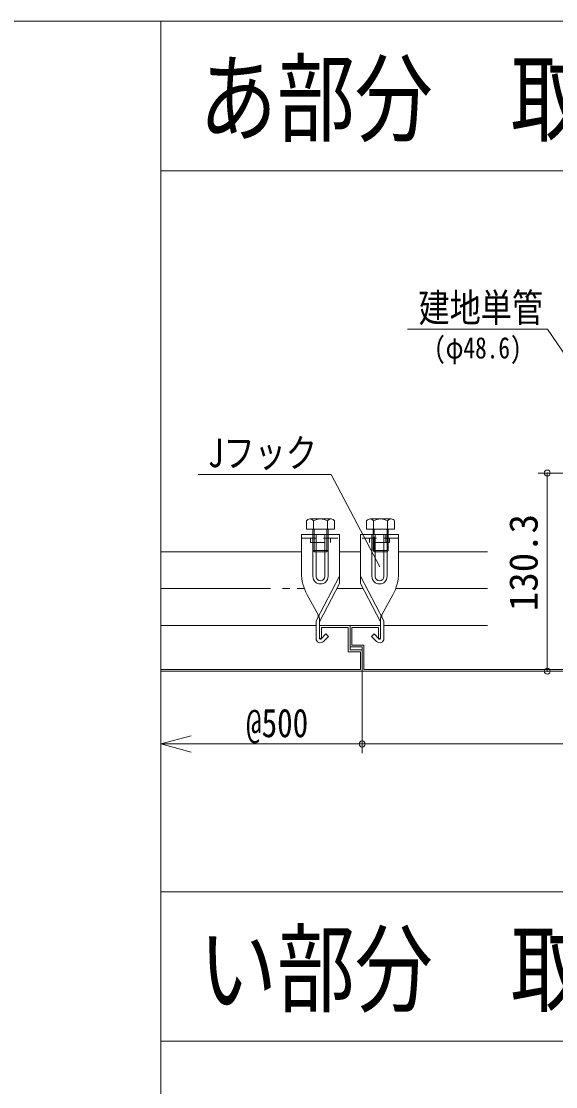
# Model space of a CAD drawing. Units: millimetres, scale not verified. Extents: x -10062 to 10062, y -6938 to 6938.
# Drawn here: x -1978 to -221, y 3434 to 6938 of the extents above; entities that cross this region are included whole.
import ezdxf
from ezdxf.enums import TextEntityAlignment as Align

# ---------------------------------------------------------------- set-up
doc = ezdxf.new("R2010")
doc.units = ezdxf.units.MM
doc.header["$LTSCALE"] = 40
doc.header["$PDMODE"] = 32
doc.header["$PDSIZE"] = 20
doc.linetypes.add('DASHED1', pattern=[1.8, 1.2, -0.6])
doc.linetypes.add('DOUBLE_CHAIN2', pattern=[12.8, 9, -1, 0.6, -0.6, 0.6, -1])
for name, color, linetype, lineweight in [('0-0_(2m)標準ｱﾄﾞﾌﾗッﾄ', 7, 'Continuous', 9), ('0-1_0', 4, 'Continuous', 9), ('1-2_KANAGU', 2, 'Continuous', 9), ('1-3_MAIN', 7, 'Continuous', 9), ('1-8_仮囲い', 7, 'Continuous', 9), ('1-9_図面枠', 7, 'Continuous', 9)]:
    doc.layers.add(name, color=color, linetype=linetype, lineweight=lineweight)
doc.styles.add('ＭＳ ゴシック', font='')
doc.styles.get('ＭＳ ゴシック').set_extended_font_data('MS Gothic')

msp = doc.modelspace()

# ---------------------------------------------------------------- linework, layer by layer
at = {"layer": '0-0_(2m)標準ｱﾄﾞﾌﾗッﾄ'}
for p, q in [((-897.18, 4950.22), (-997.18, 4950.22)), ((-997.18, 4907.72), (-997.18, 4950.22)), ((-991.18, 4907.72), (-991.18, 4944.22)), ((-897.18, 4870.22), (-897.18, 4950.22)), ((-991.18, 4907.72), (-997.18, 4907.72)), ((-863.18, 4806.22), (-1518.72, 4806.22)), ((-857.18, 4800.22), (-1518.72, 4800.22))]:
    msp.add_line(p, q, dxfattribs=at)
for points in [[(-863.18, 4806.22), (-863.18, 4864.22), (-903.18, 4864.22), (-903.18, 4944.22), (-991.18, 4944.22)], [(-857.18, 4800.22), (-857.18, 4870.22), (-897.18, 4870.22)]]:
    msp.add_lwpolyline(points, dxfattribs=at)
at = {"layer": '0-1_0', "lineweight": 5}
for p, q in [((-1518.72, 6446.22), (1013.74, 6446.22)), ((10.35, 5451.64), (-279.02, 5451.64)), ((-249.02, 4800.22), (-249.02, 5451.64)), ((-249.02, 5351.64), (-249.02, 4900.22)), ((-857.18, 4800.22), (-857.18, 4560.79)), ((-857.18, 4800.22), (-857.18, 4530.79)), ((30.35, 4800.22), (-279.02, 4800.22)), ((-1518.72, 4560.79), (-1418.72, 4560.79)), ((-757.18, 4560.79), (1542.82, 4560.79)), ((-1518.72, 4074.83), (2232.21, 4074.83))]:
    msp.add_line(p, q, dxfattribs=at)
at = {"layer": '0-1_0', "color": 2}
for p, q in [((-1056.68, 5249.66), (-931.68, 5249.66)), ((-1056.68, 5123.65), (-1056.68, 5249.66)), ((-1019.18, 5111.94), (-1019.18, 5249.66)), ((-1008.82, 5111.94), (-1008.82, 5249.66)), ((-979.53, 5111.94), (-979.53, 5249.66)), ((-969.18, 5111.94), (-969.18, 5249.66)), ((-931.68, 5088.28), (-931.68, 5249.66)), ((-737.64, 5249.66), (-862.64, 5249.66)), ((-862.64, 5088.28), (-862.64, 5249.66)), ((-825.14, 5111.94), (-825.14, 5249.66)), ((-814.79, 5111.94), (-814.79, 5249.66)), ((-785.5, 5111.94), (-785.5, 5249.66)), ((-775.14, 5111.94), (-775.14, 5249.66)), ((-737.64, 5123.65), (-737.64, 5249.66)), ((-1007.38, 4967.62), (-931.68, 5113.21)), ((-997.18, 4962.32), (-931.68, 5088.28)), ((-786.94, 4967.62), (-862.64, 5113.21)), ((-797.14, 4962.32), (-862.64, 5088.28)), ((-1002.83, 4987.21), (-1038.11, 5051.36)), ((-791.49, 4987.21), (-756.21, 5051.36)), ((-1008.68, 4907.74), (-1008.68, 4962.31)), ((-997.18, 4907.74), (-997.18, 4962.31)), ((-797.14, 4907.74), (-797.14, 4962.31)), ((-785.64, 4907.74), (-785.64, 4962.31)), ((-984.78, 4897.84), (-968.01, 4914.61)), ((-809.54, 4897.84), (-826.31, 4914.61))]:
    msp.add_line(p, q, dxfattribs=at)
at = {"layer": '0-1_0', "color": 2, "linetype": 'DASHED1'}
for p, q in [((-1056.68, 5238.16), (-931.68, 5238.16)), ((-1026.93, 5223.16), (-1026.93, 5235.66)), ((-1026.93, 5223.16), (-961.43, 5223.16)), ((-1015.43, 5223.16), (-1015.43, 5249.66)), ((-972.93, 5223.16), (-972.93, 5249.66)), ((-961.43, 5223.16), (-961.43, 5235.66)), ((-737.64, 5238.16), (-862.64, 5238.16)), ((-832.89, 5223.16), (-832.89, 5235.66)), ((-767.39, 5223.16), (-832.89, 5223.16)), ((-821.39, 5223.16), (-821.39, 5249.66)), ((-778.89, 5223.16), (-778.89, 5249.66)), ((-767.39, 5223.16), (-767.39, 5235.66)), ((-1002.13, 4985.94), (-1002.83, 4987.21)), ((-792.19, 4985.94), (-791.49, 4987.21)), ((-997.18, 4962.31), (-997.18, 4966.66)), ((-797.14, 4962.31), (-797.14, 4966.66))]:
    msp.add_line(p, q, dxfattribs=at)
at = {"layer": '0-1_0', "linetype": 'DOUBLE_CHAIN2', "lineweight": 5}
for p, q in [((-1518.72, 5071.72), (-1047.4, 5071.72)), ((-940.29, 5071.72), (-854.03, 5071.72)), ((-746.92, 5071.72), (-445.49, 5071.72)), ((-785.64, 4950.22), (-445.49, 4950.22))]:
    msp.add_line(p, q, dxfattribs=at)
at = {"layer": '0-1_0', "lineweight": 5}
for points in [[(2232.21, 6937.5), (2232.21, 1344.05), (-1518.72, 1344.05), (-1518.72, 6446.22)], [(-708.35, 5925.01), (-248.15, 5925.01), (44.58, 5495.86)], [(-1396.14, 5447.38), (-959.48, 5447.38), (-798.96, 5143.75)], [(-1418.72, 4534), (-1518.72, 4560.79), (-1418.72, 4587.59)], [(1642.82, 4560.79), (-857.18, 4560.79), (-1418.72, 4560.79)], [(-1518.72, 3583.55), (1013.74, 3583.55), (1013.74, 4074.83)]]:
    msp.add_lwpolyline(points, dxfattribs=at)
at = {"layer": '0-1_0', "color": 2}
for points in [[(-992.91, 4905.98), (-976.14, 4922.74), (-968.01, 4914.61)], [(-801.41, 4905.98), (-818.18, 4922.74), (-826.31, 4914.61)]]:
    msp.add_lwpolyline(points, dxfattribs=at)
at = {"layer": '0-1_0', "color": 2, "linetype": 'DASHED1'}
for centre, radius, start, end in [((-1029.43, 5235.66), 2.5, 0, 90), ((-958.93, 5235.66), 2.5, 90, 180), ((-835.39, 5235.66), 2.5, 0, 90), ((-764.89, 5235.66), 2.5, 90, 180), ((-1037.18, 4966.66), 40, 0, 28.811), ((-757.14, 4966.66), 40, 151.189, 180)]:
    msp.add_arc(centre, radius, start, end, dxfattribs=at)
at = {"layer": '0-1_0', "color": 2}
for centre, radius, start, end in [((-906.68, 5123.65), 150, 180, 208.811), ((-887.64, 5123.65), 150, 331.189, 0), ((-994.18, 5111.94), 25, 180, 0), ((-994.18, 5111.94), 14.65, 180, 0), ((-800.14, 5111.94), 25, 180, 0), ((-800.14, 5111.94), 14.65, 180, 0), ((-1012.68, 4981.8), 11.24, 332.527, 28.811), ((-781.64, 4981.8), 11.24, 151.189, 207.473), ((-997.18, 4962.31), 11.5, 152.527, 180), ((-797.14, 4962.31), 11.5, 0, 27.473), ((-994.68, 4907.74), 14, 180, 314.999), ((-994.68, 4907.74), 2.5, 180, 314.999), ((-799.64, 4907.74), 14, 225.001, 0), ((-799.64, 4907.74), 2.5, 225.001, 0)]:
    msp.add_arc(centre, radius, start, end, dxfattribs=at)
at = {"layer": '0-1_0'}
for p in [(-249.02, 5451.64), (-249.02, 4800.22), (-857.18, 4560.79)]:
    msp.add_point(p, dxfattribs=at)
at = {"layer": '1-2_KANAGU', "color": 4, "lineweight": 5}
for p, q in [((-1040.36, 5267.6), (-1040.36, 5294.44)), ((-1028.82, 5301.1), (-959.54, 5301.1)), ((-1017.27, 5267.6), (-1017.27, 5294.44)), ((-971.08, 5267.6), (-971.08, 5294.44)), ((-947.99, 5267.6), (-947.99, 5294.44)), ((-842.76, 5267.6), (-842.76, 5294.44)), ((-831.21, 5301.1), (-761.93, 5301.1)), ((-819.66, 5267.6), (-819.66, 5294.44)), ((-773.48, 5267.6), (-773.48, 5294.44)), ((-750.38, 5267.6), (-750.38, 5294.44)), ((-1040.18, 5267.6), (-948.18, 5267.6)), ((-1019.18, 5197.6), (-1019.18, 5267.6)), ((-1015.43, 5249.1), (-1015.43, 5267.6)), ((-972.93, 5249.1), (-972.93, 5267.6)), ((-969.18, 5197.6), (-969.18, 5267.6)), ((-842.57, 5267.6), (-750.57, 5267.6)), ((-821.57, 5197.6), (-821.57, 5267.6)), ((-817.82, 5249.1), (-817.82, 5267.6)), ((-775.32, 5249.1), (-775.32, 5267.6)), ((-771.57, 5197.6), (-771.57, 5267.6))]:
    msp.add_line(p, q, dxfattribs=at)
at = {"layer": '1-2_KANAGU', "color": 4, "linetype": 'DASHED1', "lineweight": 5}
for p, q in [((-1015.43, 5193.85), (-1015.43, 5249.1)), ((-972.93, 5193.85), (-972.93, 5249.1)), ((-817.82, 5193.85), (-817.82, 5249.1)), ((-775.32, 5193.85), (-775.32, 5249.1)), ((-1019.18, 5197.6), (-1014.18, 5192.6)), ((-1019.18, 5197.6), (-969.18, 5197.6)), ((-1014.18, 5192.6), (-974.18, 5192.6)), ((-974.18, 5192.6), (-969.18, 5197.6)), ((-821.57, 5197.6), (-816.57, 5192.6)), ((-821.57, 5197.6), (-771.57, 5197.6)), ((-816.57, 5192.6), (-776.57, 5192.6)), ((-776.57, 5192.6), (-771.57, 5197.6))]:
    msp.add_line(p, q, dxfattribs=at)
at = {"layer": '1-2_KANAGU', "color": 4, "lineweight": 5}
for centre, radius, start, end in [((-1028.82, 5287.77), 13.33, 30, 149.999), ((-994.18, 5257.77), 43.33, 57.796, 122.204), ((-959.54, 5287.77), 13.33, 30.001, 150), ((-831.21, 5287.77), 13.33, 30, 149.999), ((-796.57, 5257.77), 43.33, 57.796, 122.204), ((-761.93, 5287.77), 13.33, 30.001, 150)]:
    msp.add_arc(centre, radius, start, end, dxfattribs=at)
at = {"layer": '1-3_MAIN'}
for p, q in [((-897.18, 4880.22), (-897.18, 4950.22)), ((-797.18, 4950.22), (-897.18, 4950.22)), ((-803.18, 4944.22), (-891.18, 4944.22)), ((-867.18, 4950.22), (-797.18, 4950.22)), ((-803.18, 4907.72), (-803.18, 4944.22)), ((-797.18, 4907.72), (-797.18, 4950.22)), ((-797.18, 4907.72), (-803.18, 4907.72)), ((-857.18, 4880.22), (-897.18, 4880.22)), ((-857.18, 4800.22), (-857.18, 4880.22)), ((1636.82, 4806.22), (-851.18, 4806.22)), ((1642.82, 4800.22), (-857.18, 4800.22))]:
    msp.add_line(p, q, dxfattribs=at)
msp.add_lwpolyline([(-851.18, 4806.22), (-851.18, 4886.22), (-891.18, 4886.22), (-891.18, 4944.22)], dxfattribs=at)
at = {"layer": '1-8_仮囲い'}
for p, q in [((-1518.72, 5193.22), (-1056.68, 5193.22)), ((-931.68, 5193.22), (-862.64, 5193.22)), ((-737.64, 5193.22), (-445.49, 5193.22)), ((-1518.72, 4950.22), (-1008.68, 4950.22))]:
    msp.add_line(p, q, dxfattribs=at)
at = {"layer": '1-9_図面枠'}
for p, q in [((-1518.72, 6937.5), (10062.5, 6937.5)), ((-1518.72, 6446.22), (-1518.72, 6937.5))]:
    msp.add_line(p, q, dxfattribs=at)
msp.add_lwpolyline([(-10062.5, -6937.5), (10062.5, -6937.5), (10062.5, 6937.5), (-10062.5, 6937.5)], dxfattribs=at)

# ---------------------------------------------------------------- texts
at = {"layer": '0-1_0', "style": 'ＭＳ ゴシック', "width": 0.8}
for s, height, p in [('あ部分\u3000取付詳細図', 234.6, (-1393.26, 6496.47)), ('建地単管', 93.84, (-672.06, 5920.48)), ('(φ48.6)', 70.38, (-620.86, 5807.52)), ('Jフック', 93.84, (-1363.96, 5442.85)), ('い部分\u3000取付詳細図', 234.6, (-1393.26, 3633.8))]:
    msp.add_text(s, height=height, dxfattribs=at).set_placement(p, align=Align.BOTTOM_LEFT)
at = {"layer": '0-1_0', "color": 2, "style": 'ＭＳ ゴシック'}
msp.add_text('130.3', height=93.84, rotation=90, dxfattribs=at).set_placement((-252.22, 4997.93), align=Align.BOTTOM_LEFT)
at = {"layer": '0-1_0', "color": 2, "style": 'ＭＳ ゴシック', "width": 0.8}
msp.add_text('@500', height=93.84, dxfattribs=at).set_placement((-1238.85, 4554.9), align=Align.BOTTOM_LEFT)

doc.saveas('drawing.dxf')
